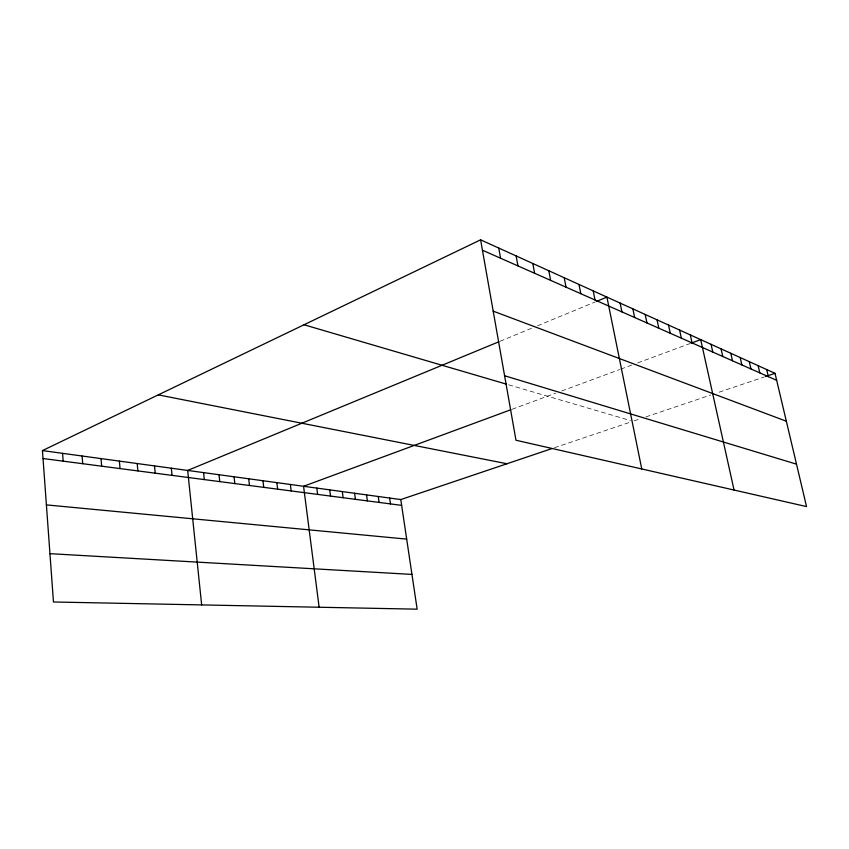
<?xml version="1.0" encoding="UTF-8"?>
<svg xmlns="http://www.w3.org/2000/svg" width="849" height="849" viewBox="0 0 849 849"><rect width="100%" height="100%" fill="white"/><g stroke="black" fill="none" stroke-linecap="round" stroke-linejoin="round"><path stroke-width="0.64" stroke-dasharray="4.25 3.18" d="M500.103 341.266L532.652 327.81M537.544 325.783L595.096 301.989M512.074 409.282L555.777 393.14M561.688 390.964L619.59 369.58M620.768 369.145L631.635 365.134M637.673 362.894L689.759 343.665M554.45 447.731L630.51 422.07M634.097 420.871L640.019 418.865M645.951 416.87L710.772 394.997M719.135 392.174L764.333 376.935M508.657 384.809L630.499 420.563"/><path stroke-width="1.27" d="M42.45 450.586L400.781 499.573L417.146 609.179L53.466 601.983L42.45 450.586L480.608 239.821L775.01 373.327L806.55 506.598L515.98 440.238L480.608 239.821M498.936 341.744L187.671 470.442L201.659 604.913M596.274 301.501L606.918 297.108L641.759 468.966M510.854 409.738L303.56 486.286L319.128 607.237M690.98 343.219L700.701 339.632L734.056 490.043M400.781 499.573L552.052 448.537M765.511 376.531L775.01 373.327M49.953 553.665L411.956 574.412M46.398 504.89L406.682 539.115M43.023 458.524L401.641 505.367M158.285 394.87L506.991 463.745M304.027 324.764L506.301 384.119M504.593 375.736L796.511 464.159M493.195 311.148L786.354 421.231M482.434 250.2L776.676 380.331M766.689 369.548L768.356 376.659M758.115 365.664L759.802 372.87M749.274 361.653L750.972 368.965M740.169 357.525L741.867 364.943M730.766 353.258L732.485 360.793M721.066 348.865L722.796 356.506M711.048 344.323L712.789 352.08M690.322 334.92L692.073 342.922M679.593 330.059L681.354 338.178M668.503 325.029L670.286 333.275M657.03 319.829L658.824 328.213M645.166 314.448L646.959 322.97M632.866 308.866L634.67 317.537M620.131 303.093L621.935 311.901M593.207 290.889L595.032 300.005M578.976 284.436L580.801 293.712M564.182 277.729L566.018 287.164M548.804 270.746L550.64 280.372M532.79 263.487L534.626 273.282M516.118 255.931L517.954 265.917M498.745 248.046L500.57 258.223M389.638 498.055L390.498 503.913M378.229 496.495L379.089 502.417M366.545 494.893L367.394 500.889M354.574 493.258L355.423 499.329M342.296 491.582L343.134 497.726M329.709 489.862L330.548 496.081M316.804 488.09L317.632 494.394M290.369 484.482L291.175 490.934M276.838 482.625L277.644 489.173M262.946 480.736L263.742 487.358M248.693 478.783L249.479 485.49M234.059 476.777L234.823 483.58M219.01 474.729L219.774 481.606M203.558 472.617L204.312 479.589M171.328 468.202L172.05 475.376M154.507 465.91L155.218 473.18M137.198 463.543L137.888 470.908M119.38 461.103L120.049 468.584M101.02 458.598L101.668 466.175M82.098 456.009L82.724 463.703M62.582 453.334L63.187 461.156"/></g></svg>
